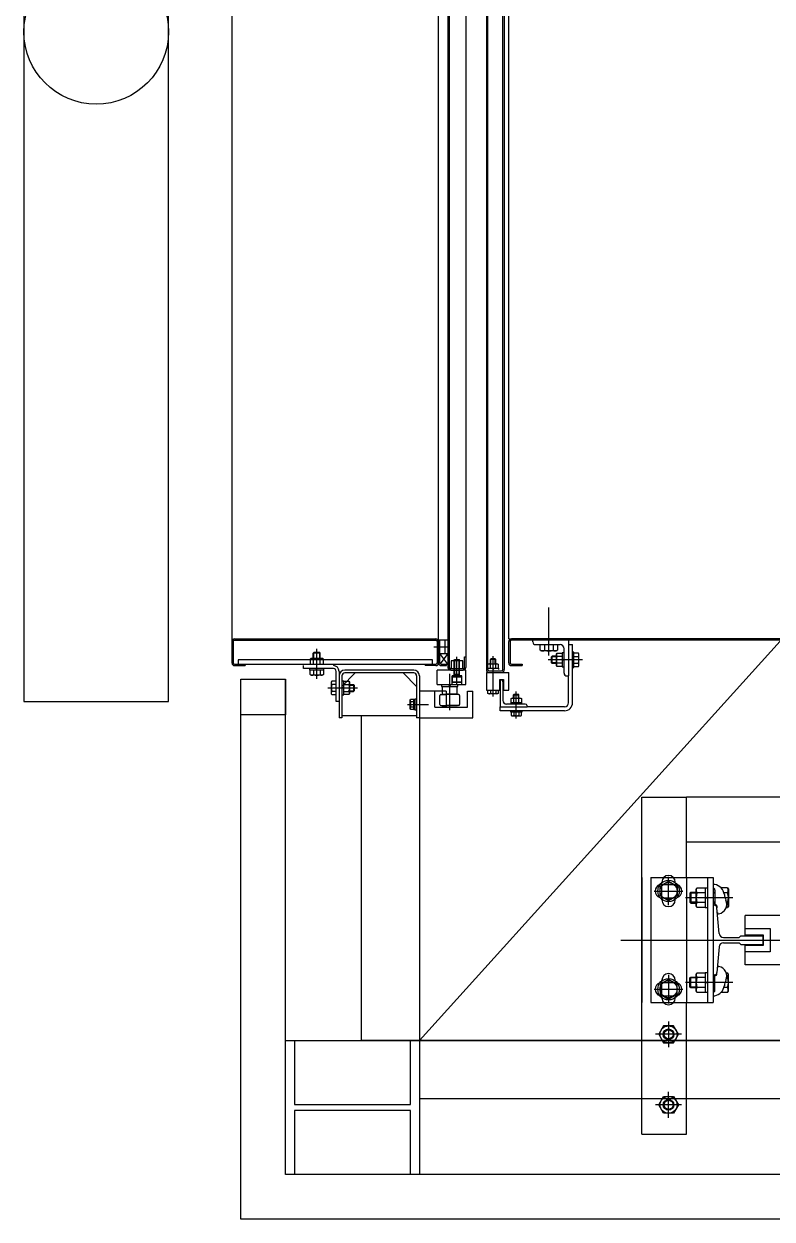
# Model space of a CAD drawing. Header units: millimetres. Extents: x -48783 to 40488, y 6477 to 32964.
# Drawn here: x 2090.7 to 2174.5, y 14712 to 14845.9 of the extents above; entities that cross this region are included whole.
import ezdxf

# ---------------------------------------------------------------- set-up
doc = ezdxf.new("R2010")
doc.units = ezdxf.units.MM
doc.header["$LTSCALE"] = 100
for name, color, linetype in [('0-XREF', 7, 'Continuous'), ('188K-SM-06-F1-L20-ELEC-LIGHT-Y2257103$0$E-LIGHT(W)-N', 8, 'Continuous'), ('X-N-FAB-L20$0$08', 8, 'Continuous')]:
    doc.layers.add(name, color=color, linetype=linetype)

# ---------------------------------------------------------------- blocks, each defined once
blk = doc.blocks.new('*U80')
at = {"ltscale": 600}
blk.add_lwpolyline([(75, 8.1), (-75, 8.1), (-75, -8.1), (75, -8.1)], close=True, dxfattribs=at)
blk.add_circle((0, 0), 8.1, dxfattribs=at)
blk = doc.blocks.new('188K-SM-06-F1-L20-ELEC-LIGHT-Y2257103')
at = {"layer": '188K-SM-06-F1-L20-ELEC-LIGHT-Y2257103$0$E-LIGHT(W)-N', "rotation": 90}
blk.add_blockref('*U80', (2098.8, 14845), dxfattribs=at)
blk = doc.blocks.new('X-N-FAB-L20$0$A$C1d07c4d4')
at = {"layer": 'X-N-FAB-L20$0$08'}
for p, q in [((2852.44, 4107), (3037.44, 4312)), ((2855.64, 4295.2), (2855.64, 4148.8)), ((2855.79, 4295.2), (2855.79, 4148.8)), ((2857.64, 4295.2), (2857.64, 4148.8)), ((2859.94, 4295.45), (2859.94, 4148.55)), ((2860.09, 4148.55), (2860.09, 4295.45)), ((2861.79, 4148.55), (2861.79, 4295.45)), ((2861.94, 4295.45), (2861.94, 4148.55)), ((2831.44, 4294.7), (2831.44, 4149.3)), ((2854.59, 4149.3), (2854.59, 4294.7)), ((2862.44, 4152), (2862.44, 4292)), ((2866.94, 4150.15), (2866.94, 4155.5)), ((2831.74, 4152), (2854.29, 4152)), ((2862.44, 4152), (2862.74, 4152)), ((3012.14, 4152), (2862.74, 4152)), ((2831.59, 4151.7), (2831.59, 4149.3)), ((2831.74, 4151.85), (2854.29, 4151.85)), ((2840.94, 4147.53), (2840.94, 4150.88)), ((2854.04, 4151.1), (2855.84, 4151.1)), ((2854.44, 4151.7), (2854.44, 4149.3)), ((2855.64, 4151.85), (2854.59, 4151.85)), ((2854.74, 4149.3), (2854.74, 4151.85)), ((2855.34, 4150.35), (2855.34, 4151.85)), ((2862.44, 4149.3), (2862.44, 4151.7)), ((2862.59, 4151.7), (2862.59, 4149.3)), ((3012.14, 4151.85), (2862.74, 4151.85)), ((2865.14, 4151.65), (2865.14, 4151.85)), ((2865.44, 4151.35), (2868.19, 4151.35)), ((2865.96, 4150.73), (2865.96, 4151.35)), ((2866.09, 4150.65), (2865.96, 4150.73)), ((2867.79, 4150.65), (2866.09, 4150.65)), ((2866.45, 4151.35), (2866.45, 4150.73)), ((2867.43, 4151.35), (2867.43, 4150.73)), ((2867.92, 4150.73), (2867.79, 4150.65)), ((2867.92, 4151.35), (2867.92, 4150.73)), ((2868.64, 4148.15), (2868.64, 4150.9)), ((2869.14, 4151.85), (2869.14, 4147.85)), ((2869.14, 4151.35), (2869.59, 4151.35)), ((2869.59, 4144.85), (2869.59, 4151.35)), ((2853.89, 4149.65), (2832.14, 4149.65)), ((2832.14, 4149.65), (2832.14, 4149.15)), ((2840.29, 4149.8), (2840.19, 4149.74)), ((2840.19, 4149.74), (2840.19, 4149.15)), ((2841.59, 4149.8), (2840.29, 4149.8)), ((2840.54, 4150.41), (2840.61, 4150.48)), ((2840.54, 4149.8), (2840.54, 4150.41)), ((2841.34, 4150.41), (2840.54, 4150.41)), ((2840.56, 4149.15), (2840.56, 4149.74)), ((2840.61, 4149.8), (2840.61, 4150.48)), ((2841.27, 4150.48), (2840.61, 4150.48)), ((2841.27, 4149.8), (2841.27, 4150.48)), ((2841.34, 4150.41), (2841.27, 4150.48)), ((2841.32, 4149.15), (2841.32, 4149.74)), ((2841.34, 4149.8), (2841.34, 4150.41)), ((2841.69, 4149.74), (2841.59, 4149.8)), ((2841.69, 4149.15), (2841.69, 4149.74)), ((2853.89, 4149.15), (2853.89, 4149.65)), ((2855.64, 4149.15), (2854.74, 4150.35)), ((2854.74, 4150.35), (2855.64, 4150.35)), ((2855.64, 4150.35), (2854.78, 4149.19)), ((2855.99, 4149.55), (2855.99, 4148.65)), ((2855.99, 4149.55), (2855.99, 4148.65)), ((2857.29, 4149.55), (2855.99, 4149.55)), ((2857.29, 4149.55), (2855.99, 4149.55)), ((2856.34, 4149.65), (2856.39, 4149.7)), ((2856.34, 4149.55), (2856.34, 4149.65)), ((2856.34, 4149.65), (2856.94, 4149.65)), ((2856.34, 4147.85), (2856.34, 4149.55)), ((2856.39, 4149.55), (2856.39, 4149.7)), ((2856.39, 4149.7), (2856.89, 4149.7)), ((2856.39, 4148.05), (2856.39, 4149.55)), ((2856.64, 4146.8), (2856.64, 4150)), ((2856.89, 4149.55), (2856.89, 4149.7)), ((2856.94, 4149.65), (2856.89, 4149.7)), ((2856.89, 4148.05), (2856.89, 4149.55)), ((2856.94, 4149.55), (2856.94, 4149.65)), ((2856.94, 4147.85), (2856.94, 4149.55)), ((2857.29, 4148.65), (2857.29, 4149.55)), ((2857.29, 4148.65), (2857.29, 4149.55)), ((2857.49, 4148.8), (2857.49, 4150)), ((2857.49, 4150), (2857.64, 4150)), ((2860.39, 4149.7), (2860.44, 4149.75)), ((2860.39, 4149.2), (2860.39, 4149.7)), ((2860.99, 4149.7), (2860.39, 4149.7)), ((2860.44, 4149.2), (2860.44, 4149.75)), ((2860.94, 4149.75), (2860.44, 4149.75)), ((2860.69, 4145.55), (2860.69, 4150.05)), ((2860.94, 4149.2), (2860.94, 4149.75)), ((2860.99, 4149.7), (2860.94, 4149.75)), ((2860.99, 4149.2), (2860.99, 4149.7)), ((2870.7, 4149.65), (2866.85, 4149.65)), ((2867.32, 4150.05), (2867.25, 4149.98)), ((2867.79, 4149.98), (2867.25, 4149.98)), ((2867.25, 4149.32), (2867.25, 4149.98)), ((2867.79, 4149.32), (2867.25, 4149.32)), ((2867.32, 4149.25), (2867.25, 4149.32)), ((2867.79, 4150.05), (2867.32, 4150.05)), ((2867.32, 4149.25), (2867.32, 4150.05)), ((2867.79, 4150.3), (2867.85, 4150.4)), ((2867.79, 4149), (2867.79, 4150.3)), ((2867.85, 4150.4), (2868.44, 4150.4)), ((2868.44, 4150.03), (2867.85, 4150.03)), ((2868.44, 4149.27), (2867.85, 4149.27)), ((2868.44, 4150.42), (2868.44, 4148.88)), ((2868.64, 4150.42), (2868.44, 4150.42)), ((2868.44, 4149.55), (2868.64, 4149.75)), ((2869.75, 4150.5), (2869.59, 4150.5)), ((2869.75, 4148.8), (2869.75, 4150.5)), ((2870.24, 4150.4), (2869.75, 4150.4)), ((2869.75, 4150.03), (2870.24, 4150.03)), ((2869.75, 4149.27), (2870.24, 4149.27)), ((2870.3, 4150.3), (2870.24, 4150.4)), ((2870.3, 4149), (2870.3, 4150.3)), ((2831.74, 4149.15), (2854.29, 4149.15)), ((2831.74, 4149), (2832.94, 4149)), ((2832.94, 4149.15), (2832.94, 4149)), ((2839.44, 4148.68), (2839.44, 4149)), ((2842.8, 4148.68), (2839.44, 4148.68)), ((2840.17, 4148.48), (2840.17, 4148.68)), ((2841.71, 4148.48), (2840.17, 4148.48)), ((2840.19, 4147.99), (2840.19, 4148.48)), ((2840.29, 4147.93), (2840.19, 4147.99)), ((2841.59, 4147.93), (2840.29, 4147.93)), ((2840.56, 4148.48), (2840.56, 4147.99)), ((2841.04, 4148.48), (2840.84, 4148.68)), ((2841.32, 4148.48), (2841.32, 4147.99)), ((2841.69, 4147.99), (2841.59, 4147.93)), ((2841.69, 4148.48), (2841.69, 4147.99)), ((2841.71, 4148.68), (2841.71, 4148.48)), ((2843.12, 4145), (2843.12, 4148.36)), ((2843.44, 4148.36), (2843.44, 4147.86)), ((2845.26, 4148.18), (2843.76, 4146.68)), ((2851.8, 4148.5), (2844.08, 4148.5)), ((2851.8, 4148.18), (2844.08, 4148.18)), ((2852.12, 4146.68), (2850.62, 4148.18)), ((2853.09, 4149.15), (2853.09, 4149)), ((2854.29, 4149), (2853.09, 4149)), ((2855.94, 4148.5), (2854.44, 4148.5)), ((2854.44, 4146.9), (2854.44, 4148.5)), ((2854.89, 4149.15), (2855.64, 4149.15)), ((2854.89, 4149), (2855.49, 4149)), ((2855.49, 4149), (2855.49, 4149.15)), ((2855.84, 4144), (2855.84, 4148.1)), ((2857.34, 4148.65), (2855.94, 4148.65)), ((2855.94, 4148.5), (2857.34, 4148.5)), ((2856.34, 4147.85), (2856.39, 4148.05)), ((2856.34, 4148.05), (2856.94, 4148.05)), ((2856.94, 4147.85), (2856.89, 4148.05)), ((2857.64, 4148.5), (2857.34, 4148.5)), ((2857.64, 4146.9), (2857.64, 4148.5)), ((2859.94, 4148.25), (2859.94, 4146.25)), ((2860.04, 4148.25), (2859.94, 4148.25)), ((2860.04, 4148.25), (2862.44, 4148.25)), ((2860.08, 4148.7), (2861.3, 4148.7)), ((2860.08, 4148.55), (2860.08, 4148.7)), ((2860.11, 4149.16), (2860.19, 4149.2)), ((2860.11, 4148.7), (2860.11, 4149.16)), ((2860.19, 4149.2), (2861.19, 4149.2)), ((2860.24, 4148.4), (2861.64, 4148.4)), ((2860.24, 4148.25), (2861.64, 4148.25)), ((2860.4, 4148.7), (2860.4, 4149.16)), ((2860.61, 4148.7), (2860.76, 4148.55)), ((2860.98, 4148.7), (2860.98, 4149.16)), ((2861.19, 4149.2), (2861.27, 4149.16)), ((2861.27, 4149.16), (2861.27, 4148.7)), ((2861.3, 4148.7), (2861.3, 4148.55)), ((2862.44, 4146.25), (2862.44, 4148.25)), ((2862.74, 4149.15), (2863.94, 4149.15)), ((2862.74, 4149), (2863.94, 4149)), ((2863.94, 4149.15), (2863.94, 4149)), ((2867.79, 4149.25), (2867.32, 4149.25)), ((2867.85, 4148.9), (2867.79, 4149)), ((2868.44, 4148.9), (2867.85, 4148.9)), ((2868.44, 4148.88), (2868.64, 4148.88)), ((2869.59, 4148.8), (2869.75, 4148.8)), ((2869.75, 4148.9), (2870.24, 4148.9)), ((2870.24, 4148.9), (2870.3, 4149)), ((2832.44, 4147.5), (2837.44, 4147.5)), ((2832.44, 4087), (2832.44, 4147.5)), ((2837.44, 4092), (2837.44, 4147.5)), ((2842.63, 4147.25), (2842.57, 4147.15)), ((2842.57, 4147.15), (2842.57, 4145.85)), ((2843.12, 4147.25), (2842.63, 4147.25)), ((2843.12, 4146.88), (2842.63, 4146.88)), ((2843.44, 4147.86), (2843.44, 4143.15)), ((2843.76, 4147.86), (2843.76, 4143.15)), ((2843.96, 4147.27), (2843.76, 4147.27)), ((2843.96, 4146.6), (2843.76, 4146.4)), ((2843.96, 4145.73), (2843.96, 4147.27)), ((2843.96, 4147.25), (2844.55, 4147.25)), ((2843.96, 4146.88), (2844.55, 4146.88)), ((2844.55, 4147.25), (2844.61, 4147.15)), ((2844.61, 4147.15), (2844.61, 4145.85)), ((2844.61, 4146.9), (2845.05, 4146.9)), ((2844.61, 4146.83), (2845.12, 4146.83)), ((2845.05, 4146.9), (2845.05, 4146.1)), ((2845.05, 4146.9), (2845.12, 4146.83)), ((2845.12, 4146.83), (2845.12, 4146.17)), ((2852.12, 4147.86), (2852.12, 4143.15)), ((2852.44, 4147.86), (2852.44, 4143.15)), ((2854.44, 4146.9), (2857.64, 4146.9)), ((2854.92, 4146.9), (2854.92, 4146.65)), ((2854.92, 4146.65), (2856.76, 4146.65)), ((2855.04, 4146.15), (2855.04, 4146.65)), ((2855.71, 4146.9), (2855.96, 4146.65)), ((2856.09, 4146.9), (2856.09, 4147.85)), ((2857.19, 4147.85), (2856.09, 4147.85)), ((2856.14, 4147.16), (2856.14, 4147.85)), ((2857.14, 4147.7), (2856.14, 4147.7)), ((2857.14, 4147.16), (2856.14, 4147.16)), ((2856.2, 4147.1), (2856.14, 4147.16)), ((2857.08, 4147.1), (2856.2, 4147.1)), ((2856.71, 4147.7), (2856.56, 4147.85)), ((2856.64, 4146.65), (2856.64, 4145.8)), ((2856.76, 4146.65), (2856.76, 4146.9)), ((2857.14, 4147.16), (2857.08, 4147.1)), ((2857.14, 4147.85), (2857.14, 4147.16)), ((2857.19, 4146.9), (2857.19, 4147.85)), ((2861.44, 4147.45), (2861.84, 4147.45)), ((2861.44, 4146.25), (2861.44, 4147.45)), ((2861.49, 4147.4), (2861.49, 4144.4)), ((2861.59, 4147.4), (2861.49, 4147.4)), ((2861.79, 4147.2), (2861.79, 4145.1)), ((2861.84, 4147.45), (2861.84, 4146.25)), ((2868.94, 4147.85), (2869.14, 4147.85)), ((2869.14, 4144.85), (2869.14, 4147.85)), ((2842.17, 4146.5), (2845.52, 4146.5)), ((2842.57, 4145.85), (2842.63, 4145.75)), ((2843.12, 4146.12), (2842.63, 4146.12)), ((2842.63, 4145.75), (2843.12, 4145.75)), ((2843.76, 4145.73), (2843.96, 4145.73)), ((2843.96, 4146.12), (2844.55, 4146.12)), ((2844.55, 4145.75), (2843.96, 4145.75)), ((2844.61, 4145.85), (2844.55, 4145.75)), ((2844.61, 4146.17), (2845.12, 4146.17)), ((2844.61, 4146.1), (2845.05, 4146.1)), ((2845.05, 4146.1), (2845.12, 4146.17)), ((2851.81, 4145.26), (2851.96, 4145.26)), ((2851.81, 4144.04), (2851.81, 4145.26)), ((2851.96, 4145.27), (2852.12, 4145.27)), ((2851.96, 4144.02), (2851.96, 4145.27)), ((2855.44, 4146.15), (2852.44, 4146.15)), ((2854.16, 4144.35), (2854.16, 4146.15)), ((2854.74, 4144.65), (2854.74, 4145.65)), ((2854.84, 4145.75), (2855.44, 4145.75)), ((2854.99, 4145.8), (2855.44, 4145.8)), ((2854.99, 4145.8), (2854.99, 4145.75)), ((2855.04, 4145.8), (2855.04, 4146.15)), ((2855.44, 4146.15), (2855.44, 4144.35)), ((2856.69, 4145.8), (2855.44, 4145.8)), ((2856.84, 4145.75), (2855.44, 4145.75)), ((2856.69, 4145.8), (2856.69, 4145.75)), ((2856.94, 4145.65), (2856.94, 4144.65)), ((2857.84, 4146.15), (2858.44, 4146.15)), ((2857.84, 4144.35), (2857.84, 4146.15)), ((2857.84, 4144.35), (2857.84, 4146.15)), ((2858.44, 4143.15), (2858.44, 4146.15)), ((2859.94, 4146.25), (2861.44, 4146.25)), ((2860.11, 4145.89), (2860.11, 4146.25)), ((2860.19, 4145.85), (2860.11, 4145.89)), ((2861.19, 4145.85), (2860.19, 4145.85)), ((2860.4, 4146.25), (2860.4, 4145.89)), ((2860.98, 4146.25), (2860.98, 4145.89)), ((2861.27, 4145.89), (2861.19, 4145.85)), ((2861.27, 4146.25), (2861.27, 4145.89)), ((2861.84, 4146.25), (2862.44, 4146.25)), ((2862.71, 4145.31), (2862.79, 4145.35)), ((2862.71, 4144.85), (2862.71, 4145.31)), ((2862.79, 4145.35), (2863.79, 4145.35)), ((2862.99, 4145.74), (2863.04, 4145.79)), ((2862.99, 4145.74), (2863.59, 4145.74)), ((2862.99, 4145.35), (2862.99, 4145.74)), ((2863, 4144.85), (2863, 4145.31)), ((2863.04, 4145.35), (2863.04, 4145.79)), ((2863.04, 4145.79), (2863.54, 4145.79)), ((2863.29, 4143.09), (2863.29, 4146.09)), ((2863.54, 4145.35), (2863.54, 4145.79)), ((2863.59, 4145.74), (2863.54, 4145.79)), ((2863.58, 4144.85), (2863.58, 4145.31)), ((2863.59, 4145.35), (2863.59, 4145.74)), ((2863.79, 4145.35), (2863.87, 4145.31)), ((2863.87, 4145.31), (2863.87, 4144.85)), ((2843.44, 4145), (2843.12, 4145)), ((2851.11, 4144.65), (2853.44, 4144.65)), ((2851.41, 4145.15), (2851.45, 4145.23)), ((2851.41, 4144.15), (2851.41, 4145.15)), ((2851.45, 4144.07), (2851.41, 4144.15)), ((2851.45, 4145.23), (2851.81, 4145.23)), ((2851.81, 4144.94), (2851.45, 4144.94)), ((2851.81, 4144.36), (2851.45, 4144.36)), ((2851.81, 4144.07), (2851.45, 4144.07)), ((2851.81, 4144.58), (2851.96, 4144.73)), ((2851.96, 4144.04), (2851.81, 4144.04)), ((2852.12, 4144.02), (2851.96, 4144.02)), ((2854.16, 4144.35), (2855.44, 4144.35)), ((2854.84, 4144.55), (2855.44, 4144.55)), ((2854.99, 4144.5), (2854.99, 4144.55)), ((2854.99, 4144.5), (2855.44, 4144.5)), ((2856.84, 4144.55), (2855.44, 4144.55)), ((2856.69, 4144.5), (2855.44, 4144.5)), ((2855.44, 4144.35), (2857.84, 4144.35)), ((2856.69, 4144.55), (2856.69, 4144.5)), ((2861.49, 4143.95), (2861.49, 4144.4)), ((2861.49, 4144.4), (2864.49, 4144.4)), ((2868.69, 4143.95), (2861.49, 4143.95)), ((2864.29, 4144.7), (2862.19, 4144.7)), ((2862.66, 4143.79), (2862.66, 4143.95)), ((2862.68, 4144.85), (2862.68, 4144.7)), ((2863.9, 4144.85), (2862.68, 4144.85)), ((2863.21, 4144.85), (2863.36, 4144.7)), ((2863.9, 4144.7), (2863.9, 4144.85)), ((2863.91, 4143.95), (2863.91, 4143.79)), ((2864.49, 4144.5), (2864.49, 4144.4)), ((2868.69, 4144.4), (2864.49, 4144.4)), ((2843.76, 4143.15), (2843.44, 4143.15)), ((2852.12, 4143.38), (2843.76, 4143.38)), ((2852.44, 4143.15), (2852.12, 4143.15)), ((2852.44, 4143.15), (2858.44, 4143.15)), ((2863.91, 4143.79), (2862.66, 4143.79)), ((2862.71, 4143.79), (2862.71, 4143.43)), ((2862.71, 4143.43), (2862.79, 4143.39)), ((2862.79, 4143.39), (2863.79, 4143.39)), ((2863, 4143.79), (2863, 4143.43)), ((2863.58, 4143.79), (2863.58, 4143.43)), ((2863.79, 4143.39), (2863.87, 4143.43)), ((2863.87, 4143.43), (2863.87, 4143.79)), ((2877.34, 4096.5), (2877.34, 4134.25)), ((2877.34, 4134.25), (2882.34, 4134.25)), ((2982.54, 4134.25), (2882.34, 4134.25)), ((2882.34, 4125.25), (2882.34, 4134.25)), ((2882.34, 4129.25), (2982.54, 4129.25)), ((2877.34, 4125.25), (2877.34, 4111.25)), ((2878.34, 4125.25), (2878.34, 4111.25)), ((2878.34, 4125.25), (2885.34, 4125.25)), ((2880.34, 4122.15), (2880.34, 4125.35)), ((2882.34, 4125.25), (2882.34, 4111.25)), ((2884.74, 4111.25), (2884.74, 4125.25)), ((2885.34, 4125.25), (2885.34, 4111.25)), ((2879.39, 4124.3), (2880.34, 4124.85)), ((2879.39, 4123.2), (2879.39, 4124.3)), ((2879.59, 4122.75), (2879.59, 4124.75)), ((2879.59, 4124.5), (2881.09, 4124.5)), ((2880.34, 4124.85), (2881.29, 4124.3)), ((2881.29, 4124.3), (2881.29, 4123.2)), ((2883.44, 4123.95), (2883.52, 4124.1)), ((2883.44, 4122.05), (2883.44, 4123.95)), ((2883.52, 4124.1), (2884.44, 4124.1)), ((2884.44, 4124.1), (2884.44, 4121.9)), ((2884.74, 4124.07), (2884.44, 4124.07)), ((2885.41, 4124.06), (2885.45, 4124.03)), ((2885.54, 4123.86), (2885.54, 4122.2)), ((2886.95, 4124.1), (2886.24, 4124.1)), ((2886.96, 4124.1), (2887.04, 4123.95)), ((2887.04, 4123.95), (2887.04, 4122.05)), ((2878.74, 4123.75), (2881.94, 4123.75)), ((2880.34, 4122.65), (2879.39, 4123.2)), ((2879.59, 4123), (2881.09, 4123)), ((2881.29, 4123.2), (2880.34, 4122.65)), ((2887.54, 4123), (2882.24, 4123)), ((2882.83, 4123.6), (2882.74, 4123.51)), ((2883.44, 4123.51), (2882.74, 4123.51)), ((2882.74, 4123.51), (2882.74, 4122.49)), ((2883.44, 4122.49), (2882.74, 4122.49)), ((2882.74, 4122.49), (2882.83, 4122.4)), ((2883.44, 4123.6), (2882.83, 4123.6)), ((2882.83, 4123.6), (2882.83, 4122.4)), ((2884.44, 4123.55), (2883.52, 4123.55)), ((2884.44, 4122.85), (2884.74, 4123.15)), ((2885.54, 4123.6), (2885.34, 4123.6)), ((2885.54, 4123.51), (2885.34, 4123.51)), ((2885.54, 4122.49), (2885.34, 4122.49)), ((2886.96, 4123.55), (2886.56, 4123.55)), ((2882.83, 4122.4), (2883.44, 4122.4)), ((2883.52, 4121.9), (2883.44, 4122.05)), ((2884.44, 4122.45), (2883.52, 4122.45)), ((2884.44, 4121.9), (2883.52, 4121.9)), ((2884.44, 4121.92), (2884.74, 4121.92)), ((2885.34, 4122.4), (2885.54, 4122.4)), ((2885.47, 4122.15), (2885.34, 4122.15)), ((2885.64, 4122.2), (2885.54, 4122.2)), ((2885.74, 4122.11), (2885.76, 4121.88)), ((2886.01, 4119.01), (2885.76, 4121.88)), ((2886.8, 4121.9), (2886.95, 4121.9)), ((2886.95, 4122.45), (2886.85, 4122.45)), ((2887.04, 4122.05), (2886.96, 4121.9)), ((2893.24, 4121), (2888.94, 4121)), ((2888.94, 4118.8), (2888.94, 4121)), ((2886.51, 4118.55), (2888.24, 4118.55)), ((2888.44, 4118.75), (2888.24, 4118.55)), ((2888.44, 4118.75), (2890.94, 4118.75)), ((2888.94, 4119.55), (2891.74, 4119.55)), ((2890.99, 4118.8), (2888.94, 4118.8)), ((2890.94, 4117.75), (2890.94, 4118.75)), ((2890.99, 4117.7), (2890.99, 4118.8)), ((2891.74, 4119.55), (2891.74, 4116.95)), ((2874.98, 4118.25), (2988.71, 4118.25)), ((2886.01, 4117.49), (2885.76, 4114.62)), ((2886.51, 4117.95), (2888.24, 4117.95)), ((2888.44, 4117.75), (2888.24, 4117.95)), ((2888.44, 4117.75), (2890.94, 4117.75)), ((2888.94, 4117.7), (2890.99, 4117.7)), ((2888.94, 4115.5), (2888.94, 4117.7)), ((2891.74, 4116.95), (2888.94, 4116.95)), ((2883.44, 4114.45), (2883.52, 4114.6)), ((2883.44, 4112.55), (2883.44, 4114.45)), ((2883.52, 4114.6), (2884.44, 4114.6)), ((2884.44, 4114.6), (2884.44, 4112.4)), ((2884.74, 4114.57), (2884.44, 4114.57)), ((2885.74, 4114.39), (2885.76, 4114.62)), ((2886.8, 4114.6), (2886.95, 4114.6)), ((2887.04, 4114.45), (2886.96, 4114.6)), ((2887.04, 4112.55), (2887.04, 4114.45)), ((2893.24, 4115.5), (2888.94, 4115.5)), ((2880.34, 4113.85), (2879.39, 4113.3)), ((2879.39, 4113.3), (2879.39, 4112.2)), ((2879.59, 4111.75), (2879.59, 4113.75)), ((2879.59, 4113.5), (2881.09, 4113.5)), ((2880.34, 4114.35), (2880.34, 4111.15)), ((2881.29, 4113.3), (2880.34, 4113.85)), ((2881.29, 4112.2), (2881.29, 4113.3)), ((2887.54, 4113.5), (2882.24, 4113.5)), ((2882.74, 4114.01), (2882.83, 4114.1)), ((2883.44, 4114.01), (2882.74, 4114.01)), ((2882.74, 4112.99), (2882.74, 4114.01)), ((2882.83, 4114.1), (2883.44, 4114.1)), ((2882.83, 4112.9), (2882.83, 4114.1)), ((2884.44, 4114.05), (2883.52, 4114.05)), ((2884.44, 4113.35), (2884.74, 4113.65)), ((2885.47, 4114.35), (2885.34, 4114.35)), ((2885.34, 4114.1), (2885.54, 4114.1)), ((2885.54, 4114.01), (2885.34, 4114.01)), ((2885.64, 4114.3), (2885.54, 4114.3)), ((2885.54, 4112.64), (2885.54, 4114.3)), ((2886.95, 4114.05), (2886.85, 4114.05)), ((2878.74, 4112.75), (2881.94, 4112.75)), ((2879.39, 4112.2), (2880.34, 4111.65)), ((2879.59, 4112), (2881.09, 4112)), ((2880.34, 4111.65), (2881.29, 4112.2)), ((2883.44, 4112.99), (2882.74, 4112.99)), ((2882.83, 4112.9), (2882.74, 4112.99)), ((2883.44, 4112.9), (2882.83, 4112.9)), ((2883.52, 4112.4), (2883.44, 4112.55)), ((2884.44, 4112.95), (2883.52, 4112.95)), ((2884.44, 4112.4), (2883.52, 4112.4)), ((2884.44, 4112.42), (2884.74, 4112.42)), ((2885.54, 4112.99), (2885.34, 4112.99)), ((2885.54, 4112.9), (2885.34, 4112.9)), ((2885.41, 4112.44), (2885.45, 4112.47)), ((2886.95, 4112.4), (2886.24, 4112.4)), ((2886.96, 4112.95), (2886.56, 4112.95)), ((2886.96, 4112.4), (2887.04, 4112.55)), ((2878.34, 4111.25), (2885.34, 4111.25)), ((2882.34, 4096.5), (2882.34, 4111.25)), ((2880.34, 4109.15), (2880.34, 4106.25)), ((2879.79, 4108.65), (2879.24, 4107.7)), ((2880.89, 4108.65), (2879.79, 4108.65)), ((2881.44, 4107.7), (2880.89, 4108.65)), ((2837.44, 4107), (3052.44, 4107)), ((2881.79, 4107.7), (2878.89, 4107.7)), ((2879.24, 4107.7), (2879.79, 4106.75)), ((2879.79, 4106.75), (2880.89, 4106.75)), ((2880.89, 4106.75), (2881.44, 4107.7)), ((2880.34, 4098.35), (2880.34, 4101.25)), ((2881.79, 4099.8), (2878.89, 4099.8)), ((2879.24, 4099.8), (2879.79, 4100.75)), ((2879.79, 4098.85), (2879.24, 4099.8)), ((2879.79, 4100.75), (2880.89, 4100.75)), ((2880.89, 4100.75), (2881.44, 4099.8)), ((2881.44, 4099.8), (2880.89, 4098.85)), ((2880.89, 4098.85), (2879.79, 4098.85)), ((2877.34, 4096.5), (2882.34, 4096.5)), ((2970.04, 4092), (2837.44, 4092)), ((2970.04, 4087), (2832.44, 4087))]:
    blk.add_line(p, q, dxfattribs=at)
for points in [[(2832.44, 4147.5), (2837.44, 4147.5), (2837.44, 4143.5), (2832.44, 4143.5)], [(2837.44, 4092), (2837.44, 4107), (2838.44, 4107), (2838.44, 4099.85), (2851.44, 4099.85), (2851.44, 4107), (2852.44, 4107), (2852.44, 4092), (2851.44, 4092), (2851.44, 4099.15), (2838.44, 4099.15), (2838.44, 4092)], [(2852.44, 4100.5), (3037.44, 4100.5), (3037.44, 4107), (2852.44, 4107)]]:
    blk.add_lwpolyline(points, close=True, dxfattribs=at)
blk.add_lwpolyline([(2852.44, 4143.15), (2852.44, 4107), (2845.94, 4107), (2845.94, 4143.38)], dxfattribs=at)
for centre, radius in [((2880.34, 4123.75), 1.2), ((2880.34, 4123.75), 0.95), ((2880.34, 4112.75), 1.2), ((2880.34, 4112.75), 0.95), ((2880.34, 4107.7), 0.95), ((2880.34, 4107.7), 0.6), ((2880.34, 4107.7), 0.505), ((2880.34, 4099.8), 0.95), ((2880.34, 4099.8), 0.6), ((2880.34, 4099.8), 0.505)]:
    blk.add_circle(centre, radius, dxfattribs=at)
for centre, radius, start, end in [((2831.74, 4151.7), 0.3, 90, 180), ((2854.29, 4151.7), 0.3, 0, 90), ((2862.74, 4151.7), 0.3, 90, 180), ((2831.74, 4151.7), 0.15, 90, 180), ((2854.29, 4151.7), 0.15, 0, 90), ((2862.74, 4151.7), 0.15, 90, 180), ((2865.44, 4151.65), 0.3, 180, 270), ((2866.2, 4151.08), 0.434, 244.3842, 304.3842), ((2866.94, 4152.27), 1.62, 252.412, 287.588), ((2867.68, 4151.08), 0.434, 235.6158, 295.6158), ((2868.19, 4150.9), 0.45, 0, 90), ((2831.74, 4149.3), 0.3, 180, 270), ((2831.74, 4149.3), 0.15, 180, 270), ((2840.38, 4149.47), 0.332, 55.6158, 115.6158), ((2840.94, 4148.56), 1.24, 72.412, 107.588), ((2841.5, 4149.47), 0.332, 64.3842, 124.3842), ((2854.29, 4149.3), 0.3, 270, 0), ((2854.29, 4149.3), 0.15, 270, 0), ((2854.89, 4149.3), 0.3, 180, 270), ((2854.89, 4149.3), 0.15, 180, 270), ((2862.74, 4149.3), 0.3, 180, 270), ((2862.74, 4149.3), 0.15, 180, 270), ((2868.12, 4150.21), 0.332, 154.3842, 214.3842), ((2869.03, 4149.65), 1.24, 162.412, 197.588), ((2868.12, 4149.09), 0.332, 145.6158, 205.6158), ((2869.97, 4150.21), 0.332, 325.6158, 25.6158), ((2869.06, 4149.65), 1.24, 342.412, 17.588), ((2869.97, 4149.09), 0.332, 334.3842, 34.3842), ((2840.38, 4148.26), 0.332, 244.3842, 304.3842), ((2840.94, 4149.17), 1.24, 252.412, 287.588), ((2841.5, 4148.26), 0.332, 235.6158, 295.6158), ((2842.8, 4148.36), 0.64, 0, 90), ((2842.8, 4148.36), 0.32, 0, 90), ((2844.08, 4147.86), 0.64, 90, 180), ((2844.08, 4147.86), 0.32, 90, 180), ((2851.8, 4147.86), 0.64, 0, 90), ((2851.8, 4147.86), 0.32, 0, 90), ((2855.94, 4148.8), 0.3, 180, 270), ((2855.94, 4148.8), 0.15, 180, 270), ((2857.34, 4148.8), 0.3, 270, 0), ((2857.34, 4148.8), 0.15, 270, 0), ((2860.24, 4148.55), 0.3, 180, 270), ((2860.24, 4148.55), 0.15, 180, 270), ((2860.26, 4148.94), 0.256, 55.6158, 115.6158), ((2860.69, 4148.24), 0.955, 72.412, 107.588), ((2861.12, 4148.94), 0.256, 64.3842, 124.3842), ((2861.64, 4148.55), 0.15, 270, 0), ((2861.64, 4148.55), 0.3, 270, 0), ((2868.94, 4148.15), 0.3, 180, 270), ((2842.9, 4147.06), 0.332, 154.3842, 214.3842), ((2843.81, 4146.5), 1.24, 162.412, 197.588), ((2844.28, 4147.06), 0.332, 325.6158, 25.6158), ((2843.37, 4146.5), 1.24, 342.412, 17.588), ((2861.59, 4147.2), 0.2, 0, 90), ((2842.9, 4145.94), 0.332, 145.6158, 205.6158), ((2844.28, 4145.94), 0.332, 334.3842, 34.3842), ((2854.84, 4145.65), 0.1, 90, 180), ((2856.84, 4145.65), 0.1, 0, 90), ((2860.26, 4146.11), 0.256, 244.3842, 304.3842), ((2860.69, 4146.81), 0.955, 252.412, 287.588), ((2861.12, 4146.11), 0.256, 235.6158, 295.6158), ((2862.86, 4145.09), 0.256, 55.6158, 115.6158), ((2863.29, 4144.39), 0.955, 72.412, 107.588), ((2863.72, 4145.09), 0.256, 64.3842, 124.3842), ((2851.67, 4145.08), 0.256, 154.3842, 214.3842), ((2852.37, 4144.65), 0.955, 162.412, 197.588), ((2851.67, 4144.22), 0.256, 145.6158, 205.6158), ((2854.84, 4144.65), 0.1, 180, 270), ((2856.84, 4144.65), 0.1, 270, 0), ((2862.19, 4145.1), 0.4, 180, 270), ((2864.29, 4144.5), 0.2, 0, 90), ((2868.69, 4144.85), 0.9, 270, 0), ((2868.69, 4144.85), 0.45, 270, 0), ((2862.86, 4143.65), 0.256, 244.3842, 304.3842), ((2863.29, 4144.35), 0.955, 252.412, 287.588), ((2863.72, 4143.65), 0.256, 235.6158, 295.6158), ((2880.34, 4124.75), 0.75, 0, 180), ((2879.59, 4123.75), 0.75, 106.2602, 253.7398), ((2879.59, 4123.75), 0.75, 90, 106.2602), ((2881.09, 4123.75), 0.75, 73.7398, 90), ((2881.09, 4123.75), 0.75, 286.2602, 73.7398), ((2883.93, 4123.82), 0.486, 154.3842, 214.3842), ((2885.49, 4124.34), 0.15, 80.715, 180), ((2885.49, 4124.18), 0.15, 180, 237.7364), ((2885.34, 4123.86), 0.2, 0, 57.7364), ((2885.3, 4123.2), 1.3, 6.5328, 80.715), ((2886.55, 4123.82), 0.486, 325.6158, 25.6158), ((2879.59, 4123.75), 0.75, 253.7398, 270), ((2880.34, 4122.75), 0.75, 180, 0), ((2881.09, 4123.75), 0.75, 270, 286.2602), ((2885.26, 4123), 1.82, 162.412, 197.588), ((2885.77, 4122.28), 1.1, 281.6914, 24.7744), ((2888.58, 4123.58), 2, 186.5328, 204.7744), ((2885.22, 4123), 1.82, 342.412, 17.588), ((2883.93, 4122.18), 0.486, 145.6158, 205.6158), ((2885.47, 4121.85), 0.3, 5, 90), ((2885.64, 4122.1), 0.1, 5, 90), ((2885.96, 4121.35), 0.15, 185, 281.6914), ((2886.55, 4122.18), 0.486, 334.3842, 34.3842), ((2886.51, 4119.05), 0.5, 185, 270), ((2886.51, 4117.45), 0.5, 90, 175), ((2880.34, 4113.75), 0.75, 0, 180), ((2883.93, 4114.32), 0.486, 154.3842, 214.3842), ((2885.47, 4114.65), 0.3, 270, 355), ((2885.96, 4115.15), 0.15, 78.3086, 175), ((2885.77, 4114.22), 1.1, 335.2256, 78.3086), ((2886.55, 4114.32), 0.486, 325.6158, 25.6158), ((2879.59, 4112.75), 0.75, 106.2602, 253.7398), ((2879.59, 4112.75), 0.75, 90, 106.2602), ((2881.09, 4112.75), 0.75, 73.7398, 90), ((2881.09, 4112.75), 0.75, 286.2602, 73.7398), ((2885.26, 4113.5), 1.82, 162.412, 197.588), ((2885.3, 4113.3), 1.3, 279.285, 353.4672), ((2885.64, 4114.4), 0.1, 270, 355), ((2888.58, 4112.92), 2, 155.2256, 173.4672), ((2885.22, 4113.5), 1.82, 342.412, 17.588), ((2879.59, 4112.75), 0.75, 253.7398, 270), ((2881.09, 4112.75), 0.75, 270, 286.2602), ((2883.93, 4112.68), 0.486, 145.6158, 205.6158), ((2885.49, 4112.32), 0.15, 122.2636, 180), ((2885.49, 4112.16), 0.15, 180, 279.285), ((2885.34, 4112.64), 0.2, 302.2636, 0), ((2886.55, 4112.68), 0.486, 334.3842, 34.3842), ((2880.34, 4111.75), 0.75, 180, 0)]:
    blk.add_arc(centre, radius, start, end, dxfattribs=at)
blk = doc.blocks.new('X-N-FAB-L20')
blk.add_blockref('X-N-FAB-L20$0$A$C1d07c4d4', (-717.44, 10625))

msp = doc.modelspace()

# ---------------------------------------------------------------- block references
at = {"layer": '0-XREF'}
for name in ['188K-SM-06-F1-L20-ELEC-LIGHT-Y2257103', 'X-N-FAB-L20']:
    msp.add_blockref(name, (0, 0), dxfattribs=at)

doc.saveas('drawing.dxf')
